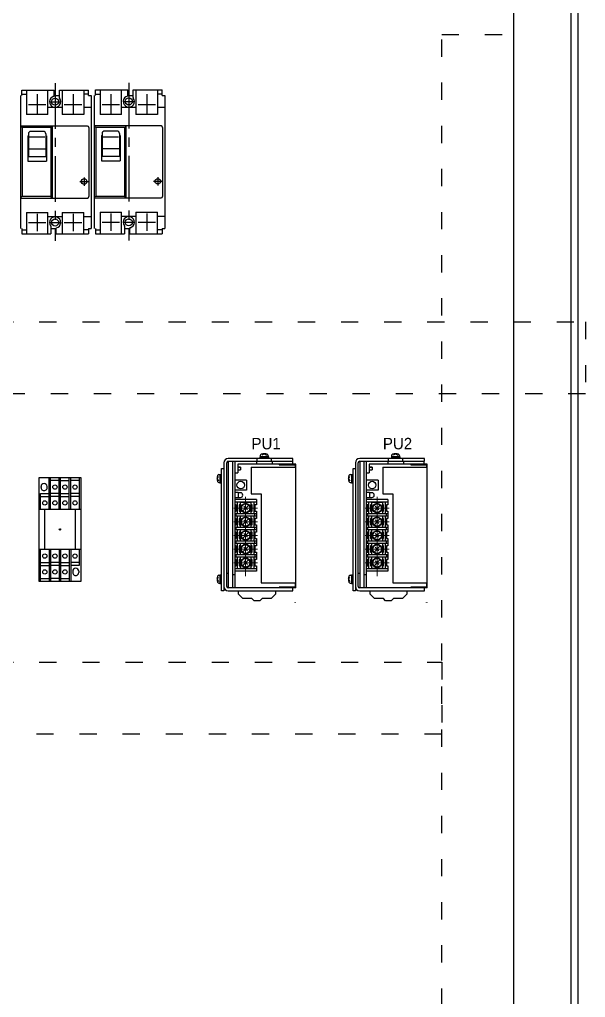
# Model space of a CAD drawing. Header units: millimetres. Extents: x 14879 to 47640, y -20740 to 344.
# Drawn here: x 43616 to 44010, y -1032 to -351 of the extents above; entities that cross this region are included whole.
import ezdxf
from ezdxf.enums import TextEntityAlignment as Align

# ---------------------------------------------------------------- set-up
doc = ezdxf.new("R2010")
doc.units = ezdxf.units.MM
doc.linetypes.add('ACAD_ISO03W100', pattern=[30, 12, -18])
doc.linetypes.add('CENTER', pattern=[50.8, 31.75, -6.35, 6.35, -6.35])
for name, color, linetype in [('04部品記号', 3, 'Continuous'), ('F01_OUT', 6, 'Continuous'), ('F03_CNT', 1, 'CENTER')]:
    doc.layers.add(name, color=color, linetype=linetype)
for name, color, linetype, lineweight in [('Z_OM_CENTER', 2, 'CENTER', 13), ('Z_OM_OUTLINE', 7, 'Continuous', 30), ('Z_OM_THIN_LINE', 2, 'Continuous', 13)]:
    doc.layers.add(name, color=color, linetype=linetype, lineweight=lineweight)
doc.styles.add('ＭＳＰゴシック', font='MS PGothic.ttf')

msp = doc.modelspace()

# ---------------------------------------------------------------- linework, layer by layer
for p, q in [((44004.5, -1711.79), (44004.5, 288.21)), ((43999.5, -1706.79), (43999.5, 283.21)), ((43959.5, 243.21), (43959.5, -1666.79))]:
    msp.add_line(p, q)
at = {"color": 7, "linetype": 'Continuous'}
for p, q in [((43658.63, -670.14), (43629.13, -670.14)), ((43629.13, -670.14), (43629.13, -742.14)), ((43636.38, -692.14), (43636.38, -670.14)), ((43637.38, -692.14), (43637.38, -670.14)), ((43643.38, -672.14), (43637.38, -672.14)), ((43643.38, -692.14), (43643.38, -670.14)), ((43644.38, -692.14), (43644.38, -670.14)), ((43644.38, -672.14), (43650.38, -672.14)), ((43650.38, -692.14), (43650.38, -670.14)), ((43651.38, -692.14), (43651.38, -670.14)), ((43657.38, -672.14), (43651.38, -672.14)), ((43657.38, -670.14), (43657.38, -692.14)), ((43658.63, -742.14), (43658.63, -670.14)), ((43630.78, -677.04), (43630.78, -676.24)), ((43634.98, -677.04), (43634.98, -676.24)), ((43630.38, -681.14), (43636.38, -681.14)), ((43630.38, -692.14), (43630.38, -681.14)), ((43630.38, -683.14), (43636.38, -683.14)), ((43643.38, -681.14), (43637.38, -681.14)), ((43643.38, -683.14), (43637.38, -683.14)), ((43644.38, -681.14), (43650.38, -681.14)), ((43644.38, -683.14), (43650.38, -683.14)), ((43657.38, -681.14), (43651.38, -681.14)), ((43657.38, -683.14), (43651.38, -683.14)), ((43658.63, -692.14), (43629.13, -692.14)), ((43633.13, -692.14), (43633.13, -720.14)), ((43654.63, -720.14), (43654.63, -692.14)), ((43658.63, -720.14), (43629.13, -720.14)), ((43630.38, -742.14), (43630.38, -720.14)), ((43636.38, -720.14), (43636.38, -742.14)), ((43637.38, -720.14), (43637.38, -742.14)), ((43643.38, -720.14), (43643.38, -742.14)), ((43644.38, -720.14), (43644.38, -742.14)), ((43650.38, -720.14), (43650.38, -742.14)), ((43651.38, -720.14), (43651.38, -742.14)), ((43657.38, -720.14), (43657.38, -731.14)), ((43630.38, -729.14), (43636.38, -729.14)), ((43630.38, -731.14), (43636.38, -731.14)), ((43643.38, -729.14), (43637.38, -729.14)), ((43643.38, -731.14), (43637.38, -731.14)), ((43644.38, -729.14), (43650.38, -729.14)), ((43644.38, -731.14), (43650.38, -731.14)), ((43657.38, -729.14), (43651.38, -729.14)), ((43657.38, -731.14), (43651.38, -731.14)), ((43630.38, -740.14), (43636.38, -740.14)), ((43643.38, -740.14), (43637.38, -740.14)), ((43644.38, -740.14), (43650.38, -740.14)), ((43652.78, -735.24), (43652.78, -736.04)), ((43656.98, -735.24), (43656.98, -736.04)), ((43629.13, -742.14), (43658.63, -742.14))]:
    msp.add_line(p, q, dxfattribs=at)
at = {"color": 1, "linetype": 'ACAD_ISO03W100'}
for points in [[(43909.51, -361.79), (43959.5, -361.79), (43959.5, -1487.35), (43909.51, -1487.35)], [(43299.49, -611.79), (43299.49, -561.79), (44009.51, -561.79), (44009.51, -611.79)], [(43299.49, -848.44), (43299.49, -798.45), (43909.51, -798.45), (43909.51, -848.44)]]:
    msp.add_lwpolyline(points, close=True, dxfattribs=at)
at = {"color": 7, "linetype": 'Continuous'}
for centre, radius in [((43640.38, -676.64), 1.5), ((43647.38, -676.64), 1.5), ((43654.38, -676.64), 1.5), ((43633.38, -687.64), 1.5), ((43640.38, -687.64), 1.5), ((43647.38, -687.64), 1.5), ((43654.38, -687.64), 1.5), ((43643.88, -706.14), 0.5), ((43633.38, -724.64), 1.5), ((43640.38, -724.64), 1.5), ((43647.38, -724.64), 1.5), ((43654.38, -724.64), 1.5), ((43633.38, -735.64), 1.5), ((43640.38, -735.64), 1.5), ((43647.38, -735.64), 1.5)]:
    msp.add_circle(centre, radius, dxfattribs=at)
for centre, start, end in [((43632.88, -676.24), 0, 179.99996), ((43632.88, -677.04), 179.99998, 0.00001), ((43654.88, -735.24), 0, 179.99996), ((43654.88, -736.04), 179.99998, 0.00001)]:
    msp.add_arc(centre, 2.1, start, end, dxfattribs=at)
at = {"layer": 'F01_OUT'}
for p, q in [((43617.32, -404.38), (43617.32, -400.63)), ((43617.32, -400.63), (43639.92, -400.63)), ((43620.52, -400.63), (43620.52, -417.63)), ((43635.52, -417.63), (43635.52, -400.63)), ((43639.92, -404.37), (43639.92, -400.63)), ((43643.52, -405.96), (43643.52, -400.63)), ((43643.52, -400.63), (43663.72, -400.63)), ((43645.52, -400.63), (43645.52, -417.63)), ((43660.52, -400.63), (43660.52, -417.63)), ((43663.72, -404.38), (43663.72, -400.63)), ((43668.6, -404.21), (43668.6, -400.46)), ((43668.6, -400.46), (43691.2, -400.46)), ((43671.8, -400.46), (43671.8, -417.46)), ((43686.8, -417.46), (43686.8, -400.46)), ((43691.2, -404.2), (43691.2, -400.46)), ((43694.8, -405.79), (43694.8, -400.46)), ((43694.8, -400.46), (43715, -400.46)), ((43696.8, -400.46), (43696.8, -417.46)), ((43711.8, -400.46), (43711.8, -417.46)), ((43715, -404.21), (43715, -400.46)), ((43616.52, -404.38), (43616.52, -496.88)), ((43617.32, -403.43), (43620.52, -403.43)), ((43639.92, -404.38), (43643.52, -404.38)), ((43663.72, -403.43), (43660.52, -403.43)), ((43663.72, -404.38), (43665.52, -404.38)), ((43665.52, -404.38), (43665.52, -496.88)), ((43667.8, -404.21), (43667.8, -496.71)), ((43668.6, -403.26), (43671.8, -403.26)), ((43691.2, -404.21), (43694.8, -404.21)), ((43715, -403.26), (43711.8, -403.26)), ((43715, -404.21), (43716.8, -404.21)), ((43716.8, -404.21), (43716.8, -496.71)), ((43645.52, -412.73), (43635.52, -412.73)), ((43665.52, -412.73), (43660.52, -412.73)), ((43696.8, -412.56), (43686.8, -412.56)), ((43716.8, -412.56), (43711.8, -412.56)), ((43635.52, -417.63), (43620.52, -417.63)), ((43660.52, -417.63), (43645.52, -417.63)), ((43686.8, -417.46), (43671.8, -417.46)), ((43711.8, -417.46), (43696.8, -417.46)), ((43616.52, -425.98), (43616.52, -475.27)), ((43617.52, -426.63), (43616.52, -426.05)), ((43663.02, -425.63), (43616.88, -425.63)), ((43637.52, -426.63), (43617.52, -426.63)), ((43617.52, -426.63), (43617.52, -474.63)), ((43637.52, -426.63), (43638.52, -426.05)), ((43637.52, -426.63), (43637.52, -474.63)), ((43638.52, -425.98), (43638.52, -475.27)), ((43664.02, -426.63), (43664.02, -474.63)), ((43667.8, -425.81), (43667.8, -475.1)), ((43668.8, -426.46), (43667.8, -425.88)), ((43714.3, -425.46), (43668.15, -425.46)), ((43688.8, -426.46), (43668.8, -426.46)), ((43668.8, -426.46), (43668.8, -474.46)), ((43688.8, -426.46), (43689.8, -425.88)), ((43688.8, -426.46), (43688.8, -474.46)), ((43689.8, -425.81), (43689.8, -475.1)), ((43715.3, -426.46), (43715.3, -474.46)), ((43621.52, -432.38), (43621.52, -449.88)), ((43621.52, -432.38), (43621.97, -432.38)), ((43621.97, -430.99), (43621.97, -446.73)), ((43633.38, -433.35), (43622.76, -433.35)), ((43632.32, -429.24), (43623.72, -429.24)), ((43634.07, -430.99), (43634.07, -446.73)), ((43634.07, -432.38), (43634.52, -432.38)), ((43634.52, -432.38), (43634.52, -449.88)), ((43672.8, -432.21), (43672.8, -449.71)), ((43672.8, -432.21), (43673.25, -432.21)), ((43673.25, -430.82), (43673.25, -446.56)), ((43684.65, -433.18), (43674.03, -433.18)), ((43683.6, -429.07), (43675, -429.07)), ((43685.35, -430.82), (43685.35, -446.56)), ((43685.35, -432.21), (43685.8, -432.21)), ((43685.8, -432.21), (43685.8, -449.71)), ((43621.52, -435.53), (43621.97, -435.53)), ((43621.97, -441.35), (43634.07, -441.35)), ((43634.07, -435.53), (43634.52, -435.53)), ((43672.8, -435.36), (43673.25, -435.36)), ((43673.25, -441.18), (43685.35, -441.18)), ((43685.35, -435.36), (43685.8, -435.36)), ((43621.52, -446.73), (43634.52, -446.73)), ((43672.8, -446.56), (43685.8, -446.56)), ((43621.52, -449.88), (43634.52, -449.88)), ((43672.8, -449.71), (43685.8, -449.71)), ((43617.52, -474.63), (43616.52, -475.2)), ((43616.88, -475.63), (43663.02, -475.63)), ((43637.52, -474.63), (43617.52, -474.63)), ((43637.52, -474.63), (43638.52, -475.2)), ((43668.8, -474.46), (43667.8, -475.03)), ((43668.15, -475.46), (43714.3, -475.46)), ((43688.8, -474.46), (43668.8, -474.46)), ((43688.8, -474.46), (43689.8, -475.03)), ((43620.52, -485.63), (43620.52, -500.63)), ((43620.52, -485.63), (43635.52, -485.63)), ((43635.52, -500.63), (43635.52, -485.63)), ((43645.52, -488.63), (43635.52, -488.63)), ((43645.52, -485.63), (43645.52, -500.63)), ((43645.52, -485.63), (43660.52, -485.63)), ((43660.52, -500.63), (43660.52, -485.63)), ((43665.52, -488.63), (43660.52, -488.63)), ((43671.8, -485.46), (43671.8, -500.46)), ((43671.8, -485.46), (43686.8, -485.46)), ((43686.8, -500.46), (43686.8, -485.46)), ((43696.8, -488.46), (43686.8, -488.46)), ((43696.8, -485.46), (43696.8, -500.46)), ((43696.8, -485.46), (43711.8, -485.46)), ((43711.8, -500.46), (43711.8, -485.46)), ((43716.8, -488.46), (43711.8, -488.46)), ((43636.62, -492.62), (43636.62, -492.64)), ((43637.52, -495.29), (43637.52, -500.63)), ((43687.9, -492.45), (43687.9, -492.47)), ((43688.8, -495.12), (43688.8, -500.46)), ((43617.32, -496.88), (43617.32, -500.63)), ((43617.32, -497.83), (43620.52, -497.83)), ((43617.32, -500.63), (43637.52, -500.63)), ((43637.52, -496.88), (43641.12, -496.88)), ((43641.12, -496.89), (43641.12, -500.63)), ((43641.12, -500.63), (43663.72, -500.63)), ((43663.72, -497.83), (43660.52, -497.83)), ((43663.72, -496.88), (43665.52, -496.88)), ((43663.72, -496.88), (43663.72, -500.63)), ((43668.6, -496.71), (43668.6, -500.46)), ((43668.6, -497.66), (43671.8, -497.66)), ((43668.6, -500.46), (43688.8, -500.46)), ((43688.8, -496.71), (43692.4, -496.71)), ((43692.4, -496.72), (43692.4, -500.46)), ((43692.4, -500.46), (43715, -500.46)), ((43715, -497.66), (43711.8, -497.66)), ((43715, -496.71), (43716.8, -496.71)), ((43715, -496.71), (43715, -500.46))]:
    msp.add_line(p, q, dxfattribs=at)
for centre, radius in [((43640.52, -408.63), 2.45), ((43691.8, -408.46), 2.45), ((43660.72, -464.13), 1.9), ((43712, -463.96), 1.9), ((43640.52, -492.63), 2.45), ((43691.8, -492.46), 2.45)]:
    msp.add_circle(centre, radius, dxfattribs=at)
for centre, radius, start, end in [((43640.52, -408.63), 3.9, 104.47833, 37.3031), ((43639.42, -404.37), 0.5, 284.47833, 0), ((43644.02, -405.96), 0.5, 180, 217.3031), ((43691.8, -408.46), 3.9, 104.47833, 37.3031), ((43690.7, -404.2), 0.5, 284.47833, 0), ((43695.3, -405.79), 0.5, 180, 217.3031), ((43616.88, -425.98), 0.354, 90, 180), ((43638.17, -425.98), 0.354, 0, 90), ((43663.02, -426.63), 1, 0, 90), ((43668.15, -425.81), 0.354, 90, 180), ((43689.44, -425.81), 0.354, 0, 90), ((43714.3, -426.46), 1, 0, 90), ((43623.72, -430.99), 1.75, 90, 180), ((43632.32, -430.99), 1.75, 0, 90), ((43675, -430.82), 1.75, 90, 180), ((43683.6, -430.82), 1.75, 0, 90), ((43616.88, -475.27), 0.354, 180, 270), ((43638.17, -475.27), 0.354, 270, 0), ((43663.02, -474.63), 1, 270, 360), ((43668.15, -475.1), 0.354, 180, 270), ((43689.44, -475.1), 0.354, 270, 0), ((43714.3, -474.46), 1, 270, 360), ((43640.52, -492.63), 3.9, 284.47669, 217.30048), ((43691.8, -492.46), 3.9, 284.47669, 217.30048), ((43637.02, -495.29), 0.5, 0, 37.30048), ((43641.62, -496.89), 0.5, 104.47669, 179.99999), ((43688.3, -495.12), 0.5, 0, 37.30048), ((43692.9, -496.72), 0.5, 104.47669, 179.99999)]:
    msp.add_arc(centre, radius, start, end, dxfattribs=at)
at = {"layer": 'F03_CNT'}
for p, q in [((43640.52, -395.63), (43640.52, -505.39)), ((43691.8, -395.46), (43691.8, -505.22)), ((43628.02, -403.49), (43628.02, -417.76)), ((43653.02, -403.49), (43653.02, -417.76)), ((43679.3, -403.32), (43679.3, -417.59)), ((43704.3, -403.32), (43704.3, -417.59)), ((43621.95, -410.63), (43634.1, -410.63)), ((43636.62, -408.63), (43644.42, -408.63)), ((43646.95, -410.63), (43659.1, -410.63)), ((43673.22, -410.46), (43685.37, -410.46)), ((43687.9, -408.46), (43695.7, -408.46)), ((43698.22, -410.46), (43710.37, -410.46)), ((43660.72, -461.23), (43660.72, -467.03)), ((43712, -461.06), (43712, -466.86)), ((43657.82, -464.13), (43663.62, -464.13)), ((43709.1, -463.96), (43714.9, -463.96)), ((43628.02, -486.55), (43628.02, -498.7)), ((43653.02, -486.55), (43653.02, -498.7)), ((43679.3, -486.38), (43679.3, -498.53)), ((43704.3, -486.38), (43704.3, -498.53)), ((43621.95, -492.63), (43634.1, -492.63)), ((43636.62, -492.63), (43644.42, -492.63)), ((43646.95, -492.63), (43659.1, -492.63)), ((43673.22, -492.46), (43685.37, -492.46)), ((43687.9, -492.46), (43695.7, -492.46)), ((43698.22, -492.46), (43710.37, -492.46))]:
    msp.add_line(p, q, dxfattribs=at)
at = {"layer": 'Z_OM_CENTER', "ltscale": 5}
for p, q in [((43773.1, -738.67), (43773.1, -683.54)), ((43864.53, -738.67), (43864.53, -683.54)), ((43764.77, -691.25), (43781.44, -691.25)), ((43856.19, -691.25), (43872.86, -691.25)), ((43764.77, -700.75), (43781.44, -700.75)), ((43856.19, -700.75), (43872.86, -700.75)), ((43764.77, -710.25), (43781.44, -710.25)), ((43856.19, -710.25), (43872.86, -710.25)), ((43764.77, -719.75), (43781.44, -719.75)), ((43856.19, -719.75), (43872.86, -719.75)), ((43764.77, -729.25), (43781.44, -729.25)), ((43856.19, -729.25), (43872.86, -729.25))]:
    msp.add_line(p, q, dxfattribs=at)
at = {"layer": 'Z_OM_OUTLINE'}
for p, q in [((43806, -656.75), (43761, -656.75)), ((43761, -658.75), (43761, -746.75)), ((43761, -658.75), (43806, -658.75)), ((43764, -658.75), (43764, -746.75)), ((43765.6, -658.75), (43765.6, -746.75)), ((43780.6, -658.75), (43780.6, -660.75)), ((43781, -658.75), (43781, -656.75)), ((43783, -656.25), (43789, -656.25)), ((43783, -656.25), (43783, -656.75)), ((43788.95, -655.55), (43783.05, -655.55)), ((43783.25, -654.82), (43783.25, -655.55)), ((43786, -653.55), (43784.5, -654.45)), ((43785.8, -655.55), (43786.21, -656.25)), ((43786, -653.55), (43787.51, -654.45)), ((43788.75, -654.82), (43788.75, -655.55)), ((43789, -656.75), (43789, -656.25)), ((43791, -658.75), (43791, -656.75)), ((43791.6, -658.75), (43791.6, -660.75)), ((43805.6, -658.75), (43805.6, -660.75)), ((43806, -658.75), (43806, -656.75)), ((43897.43, -656.75), (43852.43, -656.75)), ((43852.43, -658.75), (43852.43, -746.75)), ((43852.43, -658.75), (43897.43, -658.75)), ((43855.43, -658.75), (43855.43, -746.75)), ((43857.03, -658.75), (43857.03, -746.75)), ((43872.03, -658.75), (43872.03, -660.75)), ((43872.43, -658.75), (43872.43, -656.75)), ((43874.43, -656.25), (43880.43, -656.25)), ((43874.43, -656.25), (43874.43, -656.75)), ((43880.38, -655.55), (43874.48, -655.55)), ((43874.68, -654.82), (43874.68, -655.55)), ((43877.43, -653.55), (43875.92, -654.45)), ((43877.22, -655.55), (43877.63, -656.25)), ((43877.43, -653.55), (43878.93, -654.45)), ((43880.18, -654.82), (43880.18, -655.55)), ((43880.43, -656.75), (43880.43, -656.25)), ((43882.43, -658.75), (43882.43, -656.75)), ((43883.03, -658.75), (43883.03, -660.75)), ((43897.03, -658.75), (43897.03, -660.75)), ((43897.43, -658.75), (43897.43, -656.75)), ((43756.4, -663.75), (43758, -663.75)), ((43756.4, -748.75), (43756.4, -663.75)), ((43758, -659.75), (43758, -748.75)), ((43760, -745.75), (43760, -659.75)), ((43808, -660.75), (43767.6, -660.75)), ((43767.6, -660.75), (43767.6, -666.75)), ((43769.6, -662.75), (43767.6, -662.75)), ((43767.6, -664.75), (43769.6, -664.75)), ((43769.6, -662.75), (43769.6, -664.75)), ((43777, -662.75), (43808, -662.75)), ((43777, -662.75), (43777, -681.25)), ((43796.5, -660.75), (43796.5, -661.25)), ((43796.5, -661.25), (43807.5, -661.25)), ((43807.5, -661.25), (43807.5, -662.75)), ((43808, -746.75), (43808, -660.75)), ((43847.83, -663.75), (43849.43, -663.75)), ((43847.83, -748.75), (43847.83, -663.75)), ((43849.43, -659.75), (43849.43, -748.75)), ((43851.43, -745.75), (43851.43, -659.75)), ((43899.43, -660.75), (43859.03, -660.75)), ((43859.03, -660.75), (43859.03, -666.75)), ((43861.03, -662.75), (43859.03, -662.75)), ((43859.03, -664.75), (43861.03, -664.75)), ((43861.03, -662.75), (43861.03, -664.75)), ((43868.43, -662.75), (43899.43, -662.75)), ((43868.43, -662.75), (43868.43, -681.25)), ((43887.93, -660.75), (43887.93, -661.25)), ((43887.93, -661.25), (43898.93, -661.25)), ((43898.93, -661.25), (43898.93, -662.75)), ((43899.43, -746.75), (43899.43, -660.75)), ((43753.2, -670.75), (43754.1, -669.25)), ((43753.2, -670.75), (43754.1, -672.26)), ((43754.47, -668), (43755.2, -668)), ((43755.2, -667.8), (43755.2, -673.7)), ((43755.2, -670.96), (43755.9, -670.55)), ((43755.9, -673.75), (43755.9, -667.75)), ((43756.4, -667.75), (43755.9, -667.75)), ((43765.6, -666.75), (43767.6, -666.75)), ((43773.8, -671.75), (43765.6, -671.75)), ((43773.8, -671.75), (43773.8, -678.75)), ((43844.63, -670.75), (43845.52, -669.25)), ((43844.63, -670.75), (43845.52, -672.26)), ((43845.89, -668), (43846.63, -668)), ((43846.63, -667.8), (43846.63, -673.7)), ((43846.63, -670.96), (43847.33, -670.55)), ((43847.33, -673.75), (43847.33, -667.75)), ((43847.83, -667.75), (43847.33, -667.75)), ((43857.03, -666.75), (43859.03, -666.75)), ((43865.23, -671.75), (43857.03, -671.75)), ((43865.23, -671.75), (43865.23, -678.75)), ((43754.47, -673.5), (43755.2, -673.5)), ((43755.9, -673.75), (43756.4, -673.75)), ((43773.8, -678.75), (43765.6, -678.75)), ((43845.89, -673.5), (43846.63, -673.5)), ((43847.33, -673.75), (43847.83, -673.75)), ((43865.23, -678.75), (43857.03, -678.75)), ((43767.8, -680.35), (43765.6, -680.35)), ((43767.8, -684.15), (43765.6, -684.15)), ((43780.6, -685.25), (43765.6, -685.25)), ((43767.8, -680.35), (43767.8, -684.15)), ((43769.5, -680.65), (43767.8, -680.65)), ((43767.8, -683.85), (43769.5, -683.85)), ((43777, -681.25), (43784, -681.25)), ((43780.6, -685.25), (43780.6, -689)), ((43784, -681.25), (43784, -743.25)), ((43859.23, -680.35), (43857.03, -680.35)), ((43859.23, -684.15), (43857.03, -684.15)), ((43872.03, -685.25), (43857.03, -685.25)), ((43859.23, -680.35), (43859.23, -684.15)), ((43860.93, -680.65), (43859.23, -680.65)), ((43859.23, -683.85), (43860.93, -683.85)), ((43868.43, -681.25), (43875.43, -681.25)), ((43872.03, -685.25), (43872.03, -689)), ((43875.43, -681.25), (43875.43, -743.25)), ((43780.6, -687.15), (43765.6, -687.15)), ((43766.6, -689), (43765.6, -689)), ((43766.6, -689.75), (43765.6, -689.75)), ((43766.6, -692.75), (43765.6, -692.75)), ((43765.6, -693.5), (43766.6, -693.5)), ((43766.6, -693.5), (43766.6, -689)), ((43767.35, -695.35), (43767.35, -687.15)), ((43769.2, -689), (43768.6, -689)), ((43768.6, -689), (43768.6, -693.5)), ((43768.6, -693.5), (43769.2, -693.5)), ((43769.2, -687.35), (43769.2, -695.15)), ((43777, -687.35), (43769.2, -687.35)), ((43769.25, -687.15), (43769.25, -687.35)), ((43775.23, -689.13), (43770.98, -693.38)), ((43774.45, -692.6), (43771.76, -689.91)), ((43776.95, -687.35), (43776.95, -687.15)), ((43777, -695.15), (43777, -687.35)), ((43777.6, -689), (43777, -689)), ((43777, -693.5), (43777.6, -693.5)), ((43777.6, -693.5), (43777.6, -689)), ((43778.85, -687.15), (43778.85, -695.35)), ((43779.6, -689), (43779.6, -693.5)), ((43780.6, -689), (43779.6, -689)), ((43779.6, -693.5), (43780.6, -693.5)), ((43780.6, -693.5), (43780.6, -698.5)), ((43872.03, -687.15), (43857.03, -687.15)), ((43858.03, -689), (43857.03, -689)), ((43858.03, -689.75), (43857.03, -689.75)), ((43858.03, -692.75), (43857.03, -692.75)), ((43857.03, -693.5), (43858.03, -693.5)), ((43858.03, -693.5), (43858.03, -689)), ((43858.78, -695.35), (43858.78, -687.15)), ((43860.63, -689), (43860.03, -689)), ((43860.03, -689), (43860.03, -693.5)), ((43860.03, -693.5), (43860.63, -693.5)), ((43860.63, -687.35), (43860.63, -695.15)), ((43868.43, -687.35), (43860.63, -687.35)), ((43860.68, -687.15), (43860.68, -687.35)), ((43866.65, -689.13), (43862.4, -693.38)), ((43865.87, -692.6), (43863.18, -689.91)), ((43868.38, -687.35), (43868.38, -687.15)), ((43868.43, -695.15), (43868.43, -687.35)), ((43869.03, -689), (43868.43, -689)), ((43868.43, -693.5), (43869.03, -693.5)), ((43869.03, -693.5), (43869.03, -689)), ((43870.28, -687.15), (43870.28, -695.35)), ((43871.03, -689), (43871.03, -693.5)), ((43872.03, -689), (43871.03, -689)), ((43871.03, -693.5), (43872.03, -693.5)), ((43872.03, -693.5), (43872.03, -698.5)), ((43780.6, -695.35), (43765.6, -695.35)), ((43765.6, -696.65), (43780.6, -696.65)), ((43766.6, -698.5), (43765.6, -698.5)), ((43765.6, -699.25), (43766.6, -699.25)), ((43766.6, -696.65), (43766.6, -695.35)), ((43766.6, -703), (43766.6, -698.5)), ((43767.35, -704.85), (43767.35, -696.65)), ((43769.2, -698.5), (43768.6, -698.5)), ((43768.6, -698.5), (43768.6, -703)), ((43769.2, -695.15), (43777, -695.15)), ((43769.2, -696.85), (43769.2, -704.65)), ((43777, -696.85), (43769.2, -696.85)), ((43769.25, -695.15), (43769.25, -695.35)), ((43769.25, -696.65), (43769.25, -696.85)), ((43775.23, -698.63), (43770.98, -702.88)), ((43774.45, -702.1), (43771.76, -699.41)), ((43776.95, -695.35), (43776.95, -695.15)), ((43776.95, -696.85), (43776.95, -696.65)), ((43777, -704.65), (43777, -696.85)), ((43777.6, -698.5), (43777, -698.5)), ((43777.6, -703), (43777.6, -698.5)), ((43778.85, -696.65), (43778.85, -704.85)), ((43779.6, -696.65), (43779.6, -695.35)), ((43779.6, -698.5), (43779.6, -703)), ((43780.6, -698.5), (43779.6, -698.5)), ((43872.03, -695.35), (43857.03, -695.35)), ((43857.03, -696.65), (43872.03, -696.65)), ((43858.03, -698.5), (43857.03, -698.5)), ((43857.03, -699.25), (43858.03, -699.25)), ((43858.03, -696.65), (43858.03, -695.35)), ((43858.03, -703), (43858.03, -698.5)), ((43858.78, -704.85), (43858.78, -696.65)), ((43860.63, -698.5), (43860.03, -698.5)), ((43860.03, -698.5), (43860.03, -703)), ((43860.63, -695.15), (43868.43, -695.15)), ((43860.63, -696.85), (43860.63, -704.65)), ((43868.43, -696.85), (43860.63, -696.85)), ((43860.68, -695.15), (43860.68, -695.35)), ((43860.68, -696.65), (43860.68, -696.85)), ((43866.65, -698.63), (43862.4, -702.88)), ((43865.87, -702.1), (43863.18, -699.41)), ((43868.38, -695.35), (43868.38, -695.15)), ((43868.38, -696.85), (43868.38, -696.65)), ((43868.43, -704.65), (43868.43, -696.85)), ((43869.03, -698.5), (43868.43, -698.5)), ((43869.03, -703), (43869.03, -698.5)), ((43870.28, -696.65), (43870.28, -704.85)), ((43871.03, -696.65), (43871.03, -695.35)), ((43871.03, -698.5), (43871.03, -703)), ((43872.03, -698.5), (43871.03, -698.5)), ((43766.6, -702.25), (43765.6, -702.25)), ((43765.6, -703), (43766.6, -703)), ((43780.6, -704.85), (43765.6, -704.85)), ((43765.6, -706.15), (43780.6, -706.15)), ((43766.6, -706.15), (43766.6, -704.85)), ((43767.35, -714.35), (43767.35, -706.15)), ((43768.6, -703), (43769.2, -703)), ((43769.2, -704.65), (43777, -704.65)), ((43769.2, -706.35), (43769.2, -714.15)), ((43777, -706.35), (43769.2, -706.35)), ((43769.25, -704.65), (43769.25, -704.85)), ((43769.25, -706.15), (43769.25, -706.35)), ((43776.95, -704.85), (43776.95, -704.65)), ((43776.95, -706.35), (43776.95, -706.15)), ((43777, -703), (43777.6, -703)), ((43777, -714.15), (43777, -706.35)), ((43778.85, -706.15), (43778.85, -714.35)), ((43779.6, -703), (43780.6, -703)), ((43779.6, -706.15), (43779.6, -704.85)), ((43780.6, -703), (43780.6, -708)), ((43858.03, -702.25), (43857.03, -702.25)), ((43857.03, -703), (43858.03, -703)), ((43872.03, -704.85), (43857.03, -704.85)), ((43857.03, -706.15), (43872.03, -706.15)), ((43858.03, -706.15), (43858.03, -704.85)), ((43858.78, -714.35), (43858.78, -706.15)), ((43860.03, -703), (43860.63, -703)), ((43860.63, -704.65), (43868.43, -704.65)), ((43860.63, -706.35), (43860.63, -714.15)), ((43868.43, -706.35), (43860.63, -706.35)), ((43860.68, -704.65), (43860.68, -704.85)), ((43860.68, -706.15), (43860.68, -706.35)), ((43868.38, -704.85), (43868.38, -704.65)), ((43868.38, -706.35), (43868.38, -706.15)), ((43868.43, -703), (43869.03, -703)), ((43868.43, -714.15), (43868.43, -706.35)), ((43870.28, -706.15), (43870.28, -714.35)), ((43871.03, -703), (43872.03, -703)), ((43871.03, -706.15), (43871.03, -704.85)), ((43872.03, -703), (43872.03, -708)), ((43766.6, -708), (43765.6, -708)), ((43765.6, -708.75), (43766.6, -708.75)), ((43766.6, -711.75), (43765.6, -711.75)), ((43765.6, -712.5), (43766.6, -712.5)), ((43766.6, -712.5), (43766.6, -708)), ((43769.2, -708), (43768.6, -708)), ((43768.6, -708), (43768.6, -712.5)), ((43768.6, -712.5), (43769.2, -712.5)), ((43769.2, -714.15), (43777, -714.15)), ((43769.25, -714.15), (43769.25, -714.35)), ((43775.23, -708.13), (43770.98, -712.38)), ((43774.45, -711.6), (43771.76, -708.91)), ((43776.95, -714.35), (43776.95, -714.15)), ((43777.6, -708), (43777, -708)), ((43777, -712.5), (43777.6, -712.5)), ((43777.6, -712.5), (43777.6, -708)), ((43779.6, -708), (43779.6, -712.5)), ((43780.6, -708), (43779.6, -708)), ((43779.6, -712.5), (43780.6, -712.5)), ((43780.6, -712.5), (43780.6, -717.5)), ((43858.03, -708), (43857.03, -708)), ((43857.03, -708.75), (43858.03, -708.75)), ((43858.03, -711.75), (43857.03, -711.75)), ((43857.03, -712.5), (43858.03, -712.5)), ((43858.03, -712.5), (43858.03, -708)), ((43860.63, -708), (43860.03, -708)), ((43860.03, -708), (43860.03, -712.5)), ((43860.03, -712.5), (43860.63, -712.5)), ((43860.63, -714.15), (43868.43, -714.15)), ((43860.68, -714.15), (43860.68, -714.35)), ((43866.65, -708.13), (43862.4, -712.38)), ((43865.87, -711.6), (43863.18, -708.91)), ((43868.38, -714.35), (43868.38, -714.15)), ((43869.03, -708), (43868.43, -708)), ((43868.43, -712.5), (43869.03, -712.5)), ((43869.03, -712.5), (43869.03, -708)), ((43871.03, -708), (43871.03, -712.5)), ((43872.03, -708), (43871.03, -708)), ((43871.03, -712.5), (43872.03, -712.5)), ((43872.03, -712.5), (43872.03, -717.5)), ((43780.6, -714.35), (43765.6, -714.35)), ((43765.6, -715.65), (43780.6, -715.65)), ((43766.6, -717.5), (43765.6, -717.5)), ((43765.6, -718.25), (43766.6, -718.25)), ((43766.6, -715.65), (43766.6, -714.35)), ((43766.6, -722), (43766.6, -717.5)), ((43767.35, -723.85), (43767.35, -715.65)), ((43769.2, -717.5), (43768.6, -717.5)), ((43768.6, -717.5), (43768.6, -722)), ((43769.2, -715.85), (43769.2, -723.65)), ((43777, -715.85), (43769.2, -715.85)), ((43769.25, -715.65), (43769.25, -715.85)), ((43775.23, -717.63), (43770.98, -721.88)), ((43774.45, -721.1), (43771.76, -718.41)), ((43776.95, -715.85), (43776.95, -715.65)), ((43777, -723.65), (43777, -715.85)), ((43777.6, -717.5), (43777, -717.5)), ((43777.6, -722), (43777.6, -717.5)), ((43778.85, -715.65), (43778.85, -723.85)), ((43779.6, -715.65), (43779.6, -714.35)), ((43779.6, -717.5), (43779.6, -722)), ((43780.6, -717.5), (43779.6, -717.5)), ((43872.03, -714.35), (43857.03, -714.35)), ((43857.03, -715.65), (43872.03, -715.65)), ((43858.03, -717.5), (43857.03, -717.5)), ((43857.03, -718.25), (43858.03, -718.25)), ((43858.03, -715.65), (43858.03, -714.35)), ((43858.03, -722), (43858.03, -717.5)), ((43858.78, -723.85), (43858.78, -715.65)), ((43860.63, -717.5), (43860.03, -717.5)), ((43860.03, -717.5), (43860.03, -722)), ((43860.63, -715.85), (43860.63, -723.65)), ((43868.43, -715.85), (43860.63, -715.85)), ((43860.68, -715.65), (43860.68, -715.85)), ((43866.65, -717.63), (43862.4, -721.88)), ((43865.87, -721.1), (43863.18, -718.41)), ((43868.38, -715.85), (43868.38, -715.65)), ((43868.43, -723.65), (43868.43, -715.85)), ((43869.03, -717.5), (43868.43, -717.5)), ((43869.03, -722), (43869.03, -717.5)), ((43870.28, -715.65), (43870.28, -723.85)), ((43871.03, -715.65), (43871.03, -714.35)), ((43871.03, -717.5), (43871.03, -722)), ((43872.03, -717.5), (43871.03, -717.5)), ((43766.6, -721.25), (43765.6, -721.25)), ((43765.6, -722), (43766.6, -722)), ((43780.6, -723.85), (43765.6, -723.85)), ((43765.6, -725.15), (43780.6, -725.15)), ((43766.6, -727), (43765.6, -727)), ((43765.6, -727.75), (43766.6, -727.75)), ((43766.6, -725.15), (43766.6, -723.85)), ((43766.6, -731.5), (43766.6, -727)), ((43767.35, -733.35), (43767.35, -725.15)), ((43768.6, -722), (43769.2, -722)), ((43769.2, -727), (43768.6, -727)), ((43768.6, -727), (43768.6, -731.5)), ((43769.2, -723.65), (43777, -723.65)), ((43769.2, -725.35), (43769.2, -733.15)), ((43777, -725.35), (43769.2, -725.35)), ((43769.25, -723.65), (43769.25, -723.85)), ((43769.25, -725.15), (43769.25, -725.35)), ((43775.23, -727.13), (43770.98, -731.38)), ((43776.95, -723.85), (43776.95, -723.65)), ((43776.95, -725.35), (43776.95, -725.15)), ((43777, -722), (43777.6, -722)), ((43777, -733.15), (43777, -725.35)), ((43777.6, -727), (43777, -727)), ((43777.6, -731.5), (43777.6, -727)), ((43778.85, -725.15), (43778.85, -733.35)), ((43779.6, -722), (43780.6, -722)), ((43779.6, -723.85), (43779.6, -725.15)), ((43779.6, -727), (43779.6, -731.5)), ((43780.6, -727), (43779.6, -727)), ((43780.6, -722), (43780.6, -727)), ((43858.03, -721.25), (43857.03, -721.25)), ((43857.03, -722), (43858.03, -722)), ((43872.03, -723.85), (43857.03, -723.85)), ((43857.03, -725.15), (43872.03, -725.15)), ((43858.03, -727), (43857.03, -727)), ((43857.03, -727.75), (43858.03, -727.75)), ((43858.03, -725.15), (43858.03, -723.85)), ((43858.03, -731.5), (43858.03, -727)), ((43858.78, -733.35), (43858.78, -725.15)), ((43860.03, -722), (43860.63, -722)), ((43860.63, -727), (43860.03, -727)), ((43860.03, -727), (43860.03, -731.5)), ((43860.63, -723.65), (43868.43, -723.65)), ((43860.63, -725.35), (43860.63, -733.15)), ((43868.43, -725.35), (43860.63, -725.35)), ((43860.68, -723.65), (43860.68, -723.85)), ((43860.68, -725.15), (43860.68, -725.35)), ((43866.65, -727.13), (43862.4, -731.38)), ((43868.38, -723.85), (43868.38, -723.65)), ((43868.38, -725.35), (43868.38, -725.15)), ((43868.43, -722), (43869.03, -722)), ((43868.43, -733.15), (43868.43, -725.35)), ((43869.03, -727), (43868.43, -727)), ((43869.03, -731.5), (43869.03, -727)), ((43870.28, -725.15), (43870.28, -733.35)), ((43871.03, -722), (43872.03, -722)), ((43871.03, -723.85), (43871.03, -725.15)), ((43871.03, -727), (43871.03, -731.5)), ((43872.03, -727), (43871.03, -727)), ((43872.03, -722), (43872.03, -727)), ((43765.6, -730.75), (43766.6, -730.75)), ((43765.6, -731.5), (43766.6, -731.5)), ((43765.6, -733.35), (43780.6, -733.35)), ((43768.6, -731.5), (43769.2, -731.5)), ((43769.2, -733.15), (43777, -733.15)), ((43769.25, -733.15), (43769.25, -733.35)), ((43774.45, -730.6), (43771.76, -727.91)), ((43776.95, -733.35), (43776.95, -733.15)), ((43777, -731.5), (43777.6, -731.5)), ((43779.6, -731.5), (43780.6, -731.5)), ((43780.6, -731.5), (43780.6, -735.25)), ((43857.03, -730.75), (43858.03, -730.75)), ((43857.03, -731.5), (43858.03, -731.5)), ((43857.03, -733.35), (43872.03, -733.35)), ((43860.03, -731.5), (43860.63, -731.5)), ((43860.63, -733.15), (43868.43, -733.15)), ((43860.68, -733.15), (43860.68, -733.35)), ((43865.87, -730.6), (43863.18, -727.91)), ((43868.38, -733.35), (43868.38, -733.15)), ((43868.43, -731.5), (43869.03, -731.5)), ((43871.03, -731.5), (43872.03, -731.5)), ((43872.03, -731.5), (43872.03, -735.25)), ((43753.2, -740.75), (43754.1, -739.25)), ((43753.2, -740.75), (43754.1, -742.26)), ((43754.47, -738), (43755.2, -738)), ((43755.2, -737.8), (43755.2, -743.7)), ((43755.2, -740.96), (43755.9, -740.55)), ((43755.9, -743.75), (43755.9, -737.75)), ((43756.4, -737.75), (43755.9, -737.75)), ((43761, -736.75), (43760, -736.75)), ((43765.6, -737.75), (43764, -737.75)), ((43780.6, -735.25), (43765.6, -735.25)), ((43844.63, -740.75), (43845.52, -739.25)), ((43844.63, -740.75), (43845.52, -742.26)), ((43845.89, -738), (43846.63, -738)), ((43846.63, -737.8), (43846.63, -743.7)), ((43846.63, -740.96), (43847.33, -740.55)), ((43847.33, -743.75), (43847.33, -737.75)), ((43847.83, -737.75), (43847.33, -737.75)), ((43852.43, -736.75), (43851.43, -736.75)), ((43857.03, -737.75), (43855.43, -737.75)), ((43872.03, -735.25), (43857.03, -735.25)), ((43754.47, -743.5), (43755.2, -743.5)), ((43755.9, -743.75), (43756.4, -743.75)), ((43808, -746.75), (43761, -746.75)), ((43784, -743.25), (43808, -743.25)), ((43807.5, -746.25), (43796.5, -746.25)), ((43796.5, -746.25), (43796.5, -746.75)), ((43806, -748.75), (43806, -746.75)), ((43807.5, -743.25), (43807.5, -746.25)), ((43845.89, -743.5), (43846.63, -743.5)), ((43847.33, -743.75), (43847.83, -743.75)), ((43899.43, -746.75), (43852.43, -746.75)), ((43875.43, -743.25), (43899.43, -743.25)), ((43898.93, -746.25), (43887.93, -746.25)), ((43887.93, -746.25), (43887.93, -746.75)), ((43897.43, -748.75), (43897.43, -746.75)), ((43898.93, -743.25), (43898.93, -746.25)), ((43758, -748.75), (43756.4, -748.75)), ((43761, -748.75), (43806, -748.75)), ((43768.2, -751.25), (43768.2, -748.75)), ((43771.2, -754.25), (43768.2, -751.25)), ((43777.5, -754.25), (43771.2, -754.25)), ((43779, -755.75), (43777.5, -754.25)), ((43784.5, -754.25), (43783, -755.75)), ((43790.8, -754.25), (43784.5, -754.25)), ((43793.8, -751.25), (43790.8, -754.25)), ((43793.8, -748.75), (43793.8, -751.25)), ((43849.43, -748.75), (43847.83, -748.75)), ((43852.43, -748.75), (43897.43, -748.75)), ((43859.63, -751.25), (43859.63, -748.75)), ((43862.63, -754.25), (43859.63, -751.25)), ((43868.93, -754.25), (43862.63, -754.25)), ((43870.43, -755.75), (43868.93, -754.25)), ((43875.93, -754.25), (43874.43, -755.75)), ((43882.23, -754.25), (43875.93, -754.25)), ((43885.23, -751.25), (43882.23, -754.25)), ((43885.23, -748.75), (43885.23, -751.25)), ((43783, -755.75), (43779, -755.75)), ((43807.53, -757.13), (43807.53, -757.03)), ((43807.63, -757.03), (43807.63, -757.13)), ((43874.43, -755.75), (43870.43, -755.75)), ((43898.95, -757.13), (43898.95, -757.03)), ((43899.05, -757.03), (43899.05, -757.13))]:
    msp.add_line(p, q, dxfattribs=at)
at = {"layer": 'Z_OM_OUTLINE', "ltscale": 5}
for p, q in [((43783.05, -655.55), (43783.05, -656.25)), ((43788.95, -655.55), (43788.95, -656.25)), ((43874.48, -655.55), (43874.48, -656.25)), ((43880.38, -655.55), (43880.38, -656.25)), ((43755.2, -667.8), (43755.9, -667.8)), ((43846.63, -667.8), (43847.33, -667.8)), ((43755.2, -673.7), (43755.9, -673.7)), ((43846.63, -673.7), (43847.33, -673.7)), ((43755.2, -737.8), (43755.9, -737.8)), ((43846.63, -737.8), (43847.33, -737.8)), ((43755.2, -743.7), (43755.9, -743.7)), ((43846.63, -743.7), (43847.33, -743.7))]:
    msp.add_line(p, q, dxfattribs=at)
at = {"layer": 'Z_OM_OUTLINE'}
for centre, radius in [((43769.67, -675.25), 2.6), ((43861.1, -675.25), 2.6), ((43773.1, -691.25), 3.3), ((43773.1, -691.25), 3), ((43864.53, -691.25), 3.3), ((43864.53, -691.25), 3), ((43773.1, -700.75), 3.3), ((43773.1, -700.75), 3), ((43864.53, -700.75), 3.3), ((43864.53, -700.75), 3), ((43773.1, -710.25), 3.3), ((43773.1, -710.25), 3), ((43864.53, -710.25), 3.3), ((43864.53, -710.25), 3), ((43773.1, -719.75), 3.3), ((43773.1, -719.75), 3), ((43864.53, -719.75), 3.3), ((43864.53, -719.75), 3), ((43773.1, -729.25), 3.3), ((43773.1, -729.25), 3), ((43864.53, -729.25), 3.3), ((43864.53, -729.25), 3)]:
    msp.add_circle(centre, radius, dxfattribs=at)
for centre, radius, start, end in [((43761, -659.75), 3, 90, 180), ((43761, -659.75), 1, 90, 180), ((43784.25, -654.82), 1, 106.95776, 180), ((43786, -660.55), 7, 73.04224, 106.95776), ((43787.75, -654.82), 1, 0, 73.04224), ((43852.43, -659.75), 3, 90, 180), ((43852.43, -659.75), 1, 90, 180), ((43875.68, -654.82), 1, 106.95776, 180), ((43877.43, -660.55), 7, 73.04224, 106.95776), ((43879.18, -654.82), 1, 0, 73.04224), ((43760.2, -670.75), 7, 163.04224, 196.95776), ((43754.47, -669), 1, 90, 163.04224), ((43754.47, -672.5), 1, 196.95776, 270), ((43851.63, -670.75), 7, 163.04224, 196.95776), ((43845.89, -669), 1, 90, 163.04224), ((43845.89, -672.5), 1, 196.95776, 270), ((43769.5, -682.25), 1.6, 0, 90), ((43769.5, -682.25), 1.6, 270, 0), ((43860.93, -682.25), 1.6, 0, 90), ((43860.93, -682.25), 1.6, 270, 0), ((43760.2, -740.75), 7, 163.04224, 196.95776), ((43754.47, -739), 1, 90, 163.04224), ((43851.63, -740.75), 7, 163.04224, 196.95776), ((43845.89, -739), 1, 90, 163.04224), ((43754.47, -742.5), 1, 196.95776, 270), ((43761, -745.75), 3, 180, 270), ((43761, -745.75), 1, 180, 270), ((43845.89, -742.5), 1, 196.95776, 270), ((43852.43, -745.75), 3, 180, 270), ((43852.43, -745.75), 1, 180, 270)]:
    msp.add_arc(centre, radius, start, end, dxfattribs=at)
at = {"layer": 'Z_OM_THIN_LINE'}
for p, q in [((43769.6, -662.95), (43767.6, -662.95)), ((43767.6, -664.55), (43769.6, -664.55)), ((43861.03, -662.95), (43859.03, -662.95)), ((43859.03, -664.55), (43861.03, -664.55))]:
    msp.add_line(p, q, dxfattribs=at)

# ---------------------------------------------------------------- texts
at = {"layer": '04部品記号', "style": 'ＭＳＰゴシック'}
for s, p in [('PU1', (43787.34, -646.42)), ('PU2', (43878.76, -646.42))]:
    msp.add_text(s, height=8, dxfattribs=at).set_placement(p, align=Align.MIDDLE_CENTER)

doc.saveas('drawing.dxf')
